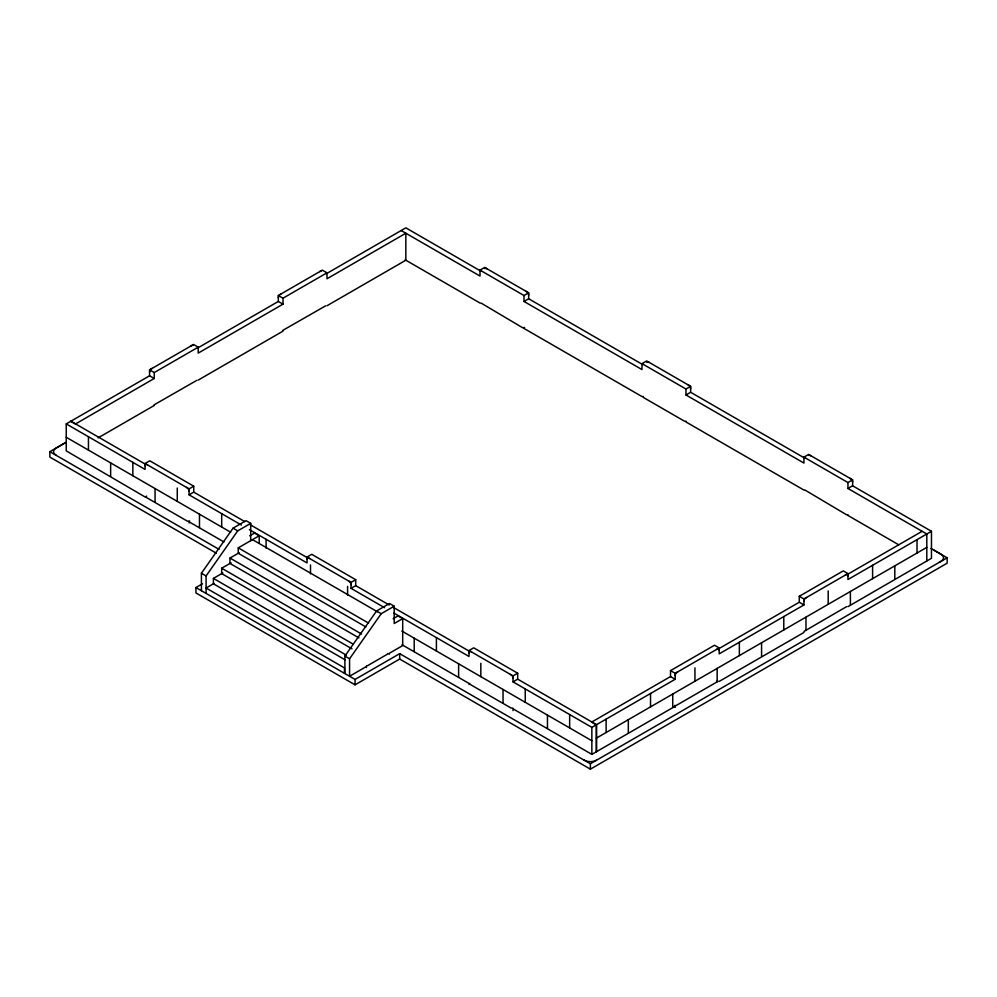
<?xml version="1.0" encoding="UTF-8"?>
<svg xmlns="http://www.w3.org/2000/svg" width="997" height="997" viewBox="0 0 997 997"><rect width="100%" height="100%" fill="white"/><g stroke="black" fill="none" stroke-linecap="round" stroke-linejoin="round"><path stroke-width="1.5" d="M201.419 590.723L201.419 573.25L233.061 528.161L246.035 520.671L250.708 523.363L250.708 540.673M206.092 593.414L206.092 575.942L237.735 530.853L250.708 523.363M344.9 673.561L344.9 656.088L376.554 610.999L389.528 603.509L394.201 606.201L394.201 623.511L402.701 618.601L402.701 645.595L389.154 653.409L389.154 654.393M366.422 667.516L366.422 666.532L349.573 676.265L349.573 658.78L381.228 613.703L394.201 606.201M481.053 303.051L522.627 327.739L524.596 327.515M804.915 490.013L846.453 514.701L848.011 514.739M469.824 683.456L469.874 684.254L510.888 707.945L512.944 708.194M939.162 562.408L941.642 560.9A8.948 5.159 0 0 0 943.411 557.173A8.898 5.135 0 0 0 941.392 554.469L933.765 550.032M643.215 396.37L643.177 397.342L684.553 421.233L686.11 421.245M152.117 368.392L151.345 368.84A2.742 1.583 -60 0 0 149.562 372.105M280.88 294.04L280.12 294.501A2.742 1.583 -60 0 0 279.085 295.548M677.736 671.853L676.975 672.302A2.742 1.583 -60 0 0 675.193 675.58M806.511 597.515L805.738 597.963A2.742 1.583 -60 0 0 803.956 601.241M145.076 496.967L66.238 450.893L66.238 423.912L149.562 375.794L149.562 369.862L193.555 344.464L198.229 347.168L198.229 353.1L282.998 304.16L282.998 298.215L326.991 272.817L326.991 278.761L405.841 233.236L405.841 260.217L326.991 305.743M197.531 348.103L278.325 301.455L278.325 295.523L322.318 270.125L326.991 272.817M149.562 369.862L154.236 372.566L198.229 347.168M326.331 273.739L405.841 227.839L480.679 271.047M154.236 372.566L154.236 378.499L75.386 424.024L70.712 421.32M65.054 442.905L55.894 448.201A8.973 5.172 0 0 0 54.299 453.76L56.281 455.392M216.386 553.223L49.85 457.087L49.85 451.691L66.001 442.356M98.105 437.882L154.236 405.48M198.229 380.081L282.998 331.141M66.238 423.912L145.076 469.425L145.076 463.493L149.749 460.788L193.742 486.187L193.742 492.132L244.689 521.543M401.168 230.531L480.006 276.057L480.006 270.125L484.679 267.42L528.672 292.819L528.672 298.764L642.641 364.553M146.684 496.07L145.761 496.818L146.534 497.578L187.561 521.257L189.617 520.92M145.076 463.493L189.069 488.891L193.742 486.187M480.006 270.125L523.998 295.523L528.672 292.819M189.069 488.891L189.069 494.824L193.742 492.132M523.998 295.523L523.998 301.455L528.672 298.764M249.674 535.863L254.534 533.071L259.208 535.763L259.208 543.265M365.862 626.939L238.246 553.26L238.246 547.864L259.208 535.763M358.932 637.893L229.971 563.442L229.971 558.046L239.243 552.687M351.991 648.848L221.683 573.611L221.683 568.215L231.067 562.807M930.974 548.45L947.15 557.797L947.15 563.193L590.386 769.161L399.685 659.054L355.057 684.827L195.935 592.953L195.935 587.557L202.491 583.768M345.049 659.802L213.408 583.793L213.408 578.397L222.842 572.951M214.043 583.432L206.092 588.018L344.451 667.903L344.451 673.299M249.4 529.656L307.051 562.944L307.051 557.011L311.725 554.307L355.717 579.706L355.717 585.638L389.229 604.992M523.998 301.455L641.981 369.575L641.981 363.631L646.654 360.939L690.647 386.338L690.647 392.27L804.604 458.072M307.051 557.011L351.044 582.41L355.717 579.706M641.981 363.631L685.973 389.029L690.647 386.338M351.044 582.41L351.044 588.342L355.717 585.638M685.973 389.029L685.973 394.974L690.647 392.27M393.167 618.713L398.027 615.909L402.701 618.601M195.935 587.557L355.057 679.431L399.685 653.658L590.386 763.764L947.15 557.797M393.94 613.105L469.026 656.462L469.026 650.518L473.7 647.826L517.692 673.224L517.692 679.156L596.53 724.682L596.53 751.663M685.973 394.974L803.956 463.082L803.956 457.149L808.629 454.445L852.622 479.844L852.622 485.788L931.472 531.301L931.472 558.295L847.949 606.662M469.026 650.518L513.019 675.916L517.692 673.224M803.956 457.149L847.949 482.548L852.622 479.844M513.019 675.916L513.019 681.861L517.692 679.156M847.949 482.548L847.949 488.48L852.622 485.788M596.343 751.775L596.343 724.794L591.67 722.09L670.52 676.564L670.52 670.632L714.513 645.233L719.186 647.938L719.186 653.87L803.956 604.93L803.956 598.985L847.949 573.587L847.949 579.531L931.472 531.301M718.55 648.835L799.282 602.225L799.282 596.293L843.275 570.895L847.949 573.587M670.52 670.632L675.193 673.336L719.186 647.938M847.288 574.509L922.125 531.301M513.019 681.861L591.857 727.374L675.193 679.269L675.193 673.336M596.343 738.154L926.799 547.378M513.019 710.624L513.019 708.842L591.857 754.368L675.193 706.25L675.193 707.372M319.763 271.595L320.536 271.159A2.742 1.583 -60 0 1 321.557 271.022M191 345.934L191.773 345.498A2.742 1.583 -60 0 1 193.057 345.498M845.394 575.07L846.166 574.621A2.742 1.583 -60 0 1 847.949 575.842M716.631 649.408L717.391 648.972A2.742 1.583 -60 0 1 719.186 650.181M804.043 631.375L846.59 606.65M153.999 404.907L196.907 380.306M282.575 330.505L325.62 305.842M583.968 760.05L586.809 761.197A8.898 5.135 0 0 0 596.418 760.275M674.545 705.527L676.066 705.564L717.092 681.886L717.865 681.238L717.317 680.59M487.234 268.891L486.474 268.455A2.742 1.583 60 0 0 484.966 268.667M649.209 362.41L648.436 361.973A2.742 1.583 60 0 0 646.779 362.472M811.184 455.928L810.411 455.492A2.742 1.583 60 0 0 809.128 455.479M147.631 464.963L146.858 464.527A2.742 1.583 60 0 0 145.076 465.736M309.606 558.482L308.833 558.046A2.742 1.583 60 0 0 307.051 559.255M471.581 652.001L470.808 651.564A2.742 1.583 60 0 0 469.026 652.773M847.949 488.48L926.799 534.006L926.799 560.987M405.181 259.831L480.006 303.038M523.998 328.437L642.006 396.569M685.973 421.955L803.956 490.075M847.949 515.474L898.733 544.786M278.325 295.523L282.998 298.215M799.282 596.293L803.956 598.985M278.325 301.455L282.998 304.16M799.282 602.225L803.956 604.93M149.562 375.794L154.236 378.499M670.52 676.564L675.193 679.269M70.912 421.208L145.749 464.415M250.06 524.634L307.699 557.921M393.254 607.323L469.674 651.44M189.069 494.824L241.361 525.02M351.044 588.342L384.555 607.696M233.061 528.161L237.735 530.853M376.554 610.999L381.228 613.703M252.49 539.639L377.427 611.772M66.238 437.272L230.656 532.211M401.828 631.026L591.857 740.746M238.246 547.864L368.554 623.1M223.939 541.944L189.069 521.817L189.069 522.939M401.99 644.735L469.026 683.443L469.026 684.565M49.85 451.691L219.066 549.384M229.971 558.046L361.612 634.042M221.683 568.215L353.337 644.224M213.408 578.397L346.395 655.179M201.419 573.25L206.092 575.942M344.9 656.088L349.573 658.78M850.067 478.373L850.84 478.822A2.742 1.583 60 0 1 852.622 482.099M688.092 384.867L688.865 385.316A2.742 1.583 60 0 1 689.887 386.362M526.129 291.348L526.89 291.797A2.742 1.583 60 0 1 527.612 292.445M510.464 674.446L511.237 674.894A2.742 1.583 60 0 1 513.019 678.172M348.489 580.927L349.262 581.388A2.742 1.583 60 0 1 351.044 584.653M186.514 487.421L187.286 487.869A2.742 1.583 60 0 1 189.069 491.135M917.016 539.651L917.016 553.023M894.808 565.835L894.808 579.207M872.599 565.287L872.599 578.659M850.391 591.483L850.391 604.855M828.183 590.934L828.183 604.307M805.987 617.118L805.987 630.49M803.956 632.459L719.186 681.412M783.779 616.582L783.779 629.942M761.571 642.766L761.571 656.138M739.363 642.218L739.363 655.59M717.155 668.401L717.155 681.774M694.946 667.865L694.946 681.225M672.738 694.049L672.738 707.421M650.53 693.501L650.53 706.873M628.322 719.697L628.322 733.057M606.126 719.149L606.126 732.508M591.857 727.374L591.857 754.368M590.386 763.764L590.386 769.161M569.648 714.55L569.648 727.922M547.453 715.098L547.453 728.471M525.245 688.915L525.245 702.287M503.036 689.463L503.036 702.835M480.828 663.267L480.828 676.639M458.62 663.815L458.62 677.187M436.412 637.631L436.412 651.004M414.204 638.18L414.204 651.539M399.685 653.658L399.685 659.054M355.057 679.431L355.057 684.827M347.592 586.348L347.592 595.259M310.503 564.938L310.503 573.848M266.099 539.302L266.099 548.213M221.683 513.654L221.683 527.027M199.475 514.203L199.475 527.575M177.267 488.019L177.267 501.379M155.058 488.555L155.058 501.927M132.85 462.371L132.85 475.743M110.642 462.92L110.642 476.292M88.446 436.736L88.446 450.096M690.373 387.26A2.742 1.583 60 0 1 690.647 388.581M527.912 292.844A2.742 1.583 60 0 1 528.672 295.062M278.325 297.767A2.742 1.583 -60 0 1 278.612 296.445M366.584 665.734A1.969 1.134 0 0 0 367.968 665.435L387.272 654.281A1.969 1.134 0 0 0 387.671 653.471"/></g></svg>
